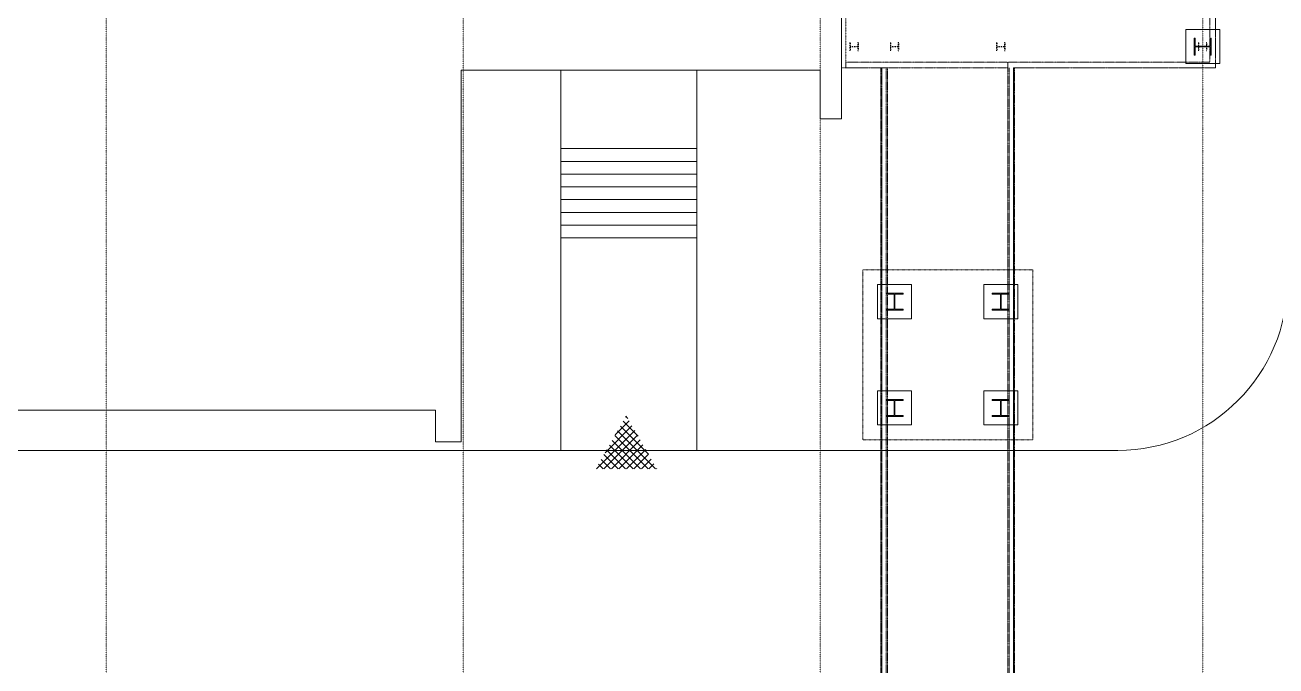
# Model space of a CAD drawing. Extents: x -76427 to 292734, y -42117 to 131250.
# Drawn here: x 224887 to 254325, y 100929 to 116008 of the extents above; entities that cross this region are included whole.
import ezdxf

# ---------------------------------------------------------------- set-up
doc = ezdxf.new("R2010")
doc.units = 0
doc.header["$LTSCALE"] = 10
for name, pattern in [('H12PL1$0$DOTK1', [0.01, 0.005, -0.005]), ('H12PL1$0$HIDDENK2', [0.05, 0.025, -0.025]), ('H12PL1$0$JJP_三點線', [0.9, 0.3, -0.15, 0, -0.15, 0, -0.15, 0, -0.15]), ('H12PL1$0$JJP_虛線(退縮線、投影線、地下室範圍、非屬本工程、圖面分區)', [0.45, 0.3, -0.15]), ('H12PL1$0$TAI_虛線', [5.644, 2.822, -2.822])]:
    doc.linetypes.add(name, pattern=pattern)
for name, color, linetype in [('H12PL1$0$A-WALL-EX', 252, 'Continuous'), ('H12PL1$0$L10_14_PKG', 252, 'Continuous'), ('H12PL1$0$L10_14_SITE', 252, 'Continuous'), ('H12PL1$0$L10_14_SUGATA2', 252, 'Continuous'), ('H12PL1$0$L10_14_SUGATA3', 252, 'Continuous'), ('H12PL1$0$L10_14_SUGATAD', 252, 'Continuous'), ('H12PL1$0$L10_14_渡り廊下', 252, 'Continuous'), ('H12PL1$0$S-COL', 252, 'Continuous'), ('H12PL1$0$S-GRID', 252, 'Continuous')]:
    doc.layers.add(name, color=color, linetype=linetype)

# ---------------------------------------------------------------- blocks, each defined once
blk = doc.blocks.new('H12PL1')
at = {"layer": 'H12PL1$0$A-WALL-EX', "linetype": 'H12PL1$0$JJP_虛線(退縮線、投影線、地下室範圍、非屬本工程、圖面分區)', "lineweight": 0}
for p, q in [((245050, 115000), (245050, 90250)), ((248150, 90250), (248150, 115000))]:
    blk.add_line(p, q, dxfattribs=at)
at = {"layer": 'H12PL1$0$A-WALL-EX', "linetype": 'H12PL1$0$JJP_虛線(退縮線、投影線、地下室範圍、非屬本工程、圖面分區)', "lineweight": 0, "flags": 128}
for points in [[(252765, 118665), (252765, 115135)], [(252900, 115135), (252900, 118800)], [(245185, 115135), (244200, 115135)], [(244200, 115135), (244200, 115000)], [(248015, 115135), (245185, 115135)], [(248015, 115000), (248015, 115135)], [(252765, 115135), (248015, 115135)], [(248015, 115000), (248015, 115135)], [(252900, 115000), (252900, 115135)], [(244200, 115000), (245185, 115000)], [(245025, 115000), (245050, 115000)], [(245025, 115000), (245025, 90250)], [(245050, 115000), (245150, 115000)], [(245185, 115000), (245050, 115000)], [(245050, 115000), (245050, 90250)], [(245150, 109700), (245150, 115000)], [(245185, 115000), (248015, 115000)], [(245185, 109700), (245185, 115000)], [(248015, 115000), (248015, 90250)], [(248050, 115000), (248050, 90250)], [(248150, 90250), (248150, 115000)], [(248175, 115000), (252900, 115000)], [(248175, 90250), (248175, 115000)], [(245150, 109324), (245150, 109676)], [(245185, 109324), (245185, 109676)], [(245150, 107200), (245150, 109300)], [(245185, 107200), (245185, 109300)], [(245150, 106824), (245150, 107176)], [(245185, 106824), (245185, 107176)], [(245150, 90250), (245150, 106800)], [(245185, 90250), (245185, 106800)]]:
    blk.add_lwpolyline(points, dxfattribs=at)
at = {"layer": 'H12PL1$0$A-WALL-EX', "lineweight": 0, "flags": 128}
blk.add_lwpolyline([(248150, 115000), (248150, 90250)], dxfattribs=at)
at = {"layer": 'H12PL1$0$L10_14_PKG', "lineweight": 0}
for p, q in [((239170.36, 106581.9), (238535.47, 105947.01)), ((239105.66, 106693.97), (238776.95, 106365.27)), ((238897, 106573.19), (239555.69, 105914.49)), ((238961.7, 106685.26), (239314.21, 106332.75)), ((239040.95, 106806.04), (239018.43, 106783.52)), ((239026.41, 106797.33), (239072.73, 106751.01)), ((239235.07, 106469.83), (238332.45, 105567.21)), ((239299.77, 106357.76), (238509.23, 105567.21)), ((238767.59, 106349.04), (239549.42, 105567.21)), ((238832.29, 106461.11), (239726.2, 105567.21)), ((238573.47, 106012.83), (239019.09, 105567.21)), ((238638.18, 106124.9), (239195.87, 105567.21)), ((239364.48, 106245.68), (238686, 105567.21)), ((238702.88, 106236.97), (239372.64, 105567.21)), ((239429.18, 106133.61), (238862.78, 105567.21)), ((239493.89, 106021.54), (239039.56, 105567.21)), ((238444.06, 105788.68), (238665.54, 105567.21)), ((238508.77, 105900.75), (238842.31, 105567.21)), ((239558.59, 105909.47), (239216.33, 105567.21)), ((239623.3, 105797.4), (239393.11, 105567.21)), ((239688, 105685.32), (239569.89, 105567.21)), ((238379.36, 105676.61), (238488.76, 105567.21)), ((239752.71, 105573.25), (239746.66, 105567.21))]:
    blk.add_line(p, q, dxfattribs=at)
at = {"layer": 'H12PL1$0$L10_14_SITE', "lineweight": 0}
for p, q in [((237500, 114950), (237500, 106000)), ((240700, 114950), (240700, 106000)), ((240700, 113100), (237500, 113100)), ((240700, 112800), (237500, 112800)), ((240700, 112500), (237500, 112500)), ((240700, 112200), (237500, 112200)), ((240700, 111900), (237500, 111900)), ((240700, 111600), (237500, 111600)), ((240700, 111300), (237500, 111300)), ((240700, 111000), (237500, 111000)), ((18950, 106000), (250600, 106000))]:
    blk.add_line(p, q, dxfattribs=at)
blk.add_arc((250600, 110000), 4000, 270, 0, dxfattribs=at)
at = {"layer": 'H12PL1$0$L10_14_SUGATA2', "lineweight": 0, "flags": 128}
blk.add_lwpolyline([(262200, 121500), (244100, 121500), (244100, 113800), (243600, 113800), (243600, 114950), (235150, 114950), (235150, 106200), (234550, 106200), (234550, 106950), (201650, 106950), (201650, 106200), (201050, 106200), (201050, 114950), (199050, 114950), (199050, 111550), (199850, 111550), (199850, 111050), (191950, 111050), (191950, 111850), (189850, 111850), (189850, 111050), (189350, 111050), (189350, 114950), (145050, 114950)], dxfattribs=at)
at = {"layer": 'H12PL1$0$L10_14_SUGATA3', "lineweight": 0, "flags": 128}
for points in [[(252200, 115900), (252200, 115100), (253000, 115100), (253000, 115900)], [(244950, 109900), (244950, 109100), (245750, 109100), (245750, 109900)], [(247450, 109900), (247450, 109100), (248250, 109100), (248250, 109900)], [(244950, 107400), (244950, 106600), (245750, 106600), (245750, 107400)], [(247450, 107400), (247450, 106600), (248250, 106600), (248250, 107400)]]:
    blk.add_lwpolyline(points, close=True, dxfattribs=at)
at = {"layer": 'H12PL1$0$L10_14_SUGATAD', "linetype": 'H12PL1$0$HIDDENK2', "lineweight": 0, "flags": 128}
blk.add_lwpolyline([(244600, 110250), (248600, 110250), (248600, 106250), (244600, 106250)], close=True, dxfattribs=at)
at = {"layer": 'H12PL1$0$L10_14_渡り廊下', "linetype": 'H12PL1$0$DOTK1', "lineweight": 0}
blk.add_line((244200, 115000), (244200, 118800), dxfattribs=at)
at = {"layer": 'H12PL1$0$L10_14_渡り廊下', "linetype": 'H12PL1$0$DOTK1', "lineweight": 0, "flags": 128}
for points in [[(248150, 90150), (248150, 115000), (252900, 115000), (252900, 118800), (244100, 118800)], [(244100, 115000), (245050, 115000), (245050, 90150)]]:
    blk.add_lwpolyline(points, dxfattribs=at)
at = {"layer": 'H12PL1$0$S-COL', "lineweight": 0, "flags": 128}
for points in [[(252400, 115700), (252400, 115300), (252424, 115300), (252424, 115492), (252776, 115492), (252776, 115300), (252800, 115300), (252800, 115700), (252776, 115700), (252776, 115508), (252424, 115508), (252424, 115700)], [(245150, 109300), (245550, 109300), (245550, 109324), (245358, 109324), (245358, 109676), (245550, 109676), (245550, 109700), (245150, 109700), (245150, 109676), (245342, 109676), (245342, 109324), (245150, 109324)], [(247650, 109300), (248050, 109300), (248050, 109324), (247858, 109324), (247858, 109676), (248050, 109676), (248050, 109700), (247650, 109700), (247650, 109676), (247842, 109676), (247842, 109324), (247650, 109324)], [(245150, 106800), (245550, 106800), (245550, 106824), (245358, 106824), (245358, 107176), (245550, 107176), (245550, 107200), (245150, 107200), (245150, 107176), (245342, 107176), (245342, 106824), (245150, 106824)], [(247650, 106800), (248050, 106800), (248050, 106824), (247858, 106824), (247858, 107176), (248050, 107176), (248050, 107200), (247650, 107200), (247650, 107176), (247842, 107176), (247842, 106824), (247650, 106824)]]:
    blk.add_lwpolyline(points, close=True, dxfattribs=at)
at = {"layer": 'H12PL1$0$S-COL', "linetype": 'H12PL1$0$TAI_虛線', "lineweight": 0, "flags": 128}
for points in [[(244500, 115600), (244488, 115600), (244488, 115504), (244312, 115504), (244312, 115600), (244300, 115600), (244300, 115400), (244312, 115400), (244312, 115496), (244488, 115496), (244488, 115400), (244500, 115400)], [(245450, 115600), (245438, 115600), (245438, 115504), (245262, 115504), (245262, 115600), (245250, 115600), (245250, 115400), (245262, 115400), (245262, 115496), (245438, 115496), (245438, 115400), (245450, 115400)], [(247950, 115600), (247938, 115600), (247938, 115504), (247762, 115504), (247762, 115600), (247750, 115600), (247750, 115400), (247762, 115400), (247762, 115496), (247938, 115496), (247938, 115400), (247950, 115400)], [(252700, 115600), (252688, 115600), (252688, 115504), (252512, 115504), (252512, 115600), (252500, 115600), (252500, 115400), (252512, 115400), (252512, 115496), (252688, 115496), (252688, 115400), (252700, 115400)]]:
    blk.add_lwpolyline(points, close=True, dxfattribs=at)
at = {"layer": 'H12PL1$0$S-GRID', "linetype": 'H12PL1$0$JJP_三點線', "lineweight": 0}
for p, q in [((226800, 128250), (226800, -28000)), ((235200, 128250), (235200, -28000)), ((243600, 128250), (243600, -28000)), ((252600, 128250), (252600, -28000))]:
    blk.add_line(p, q, dxfattribs=at)

msp = doc.modelspace()

# ---------------------------------------------------------------- block references
msp.add_blockref('H12PL1', (0, 0))

doc.saveas('drawing.dxf')
